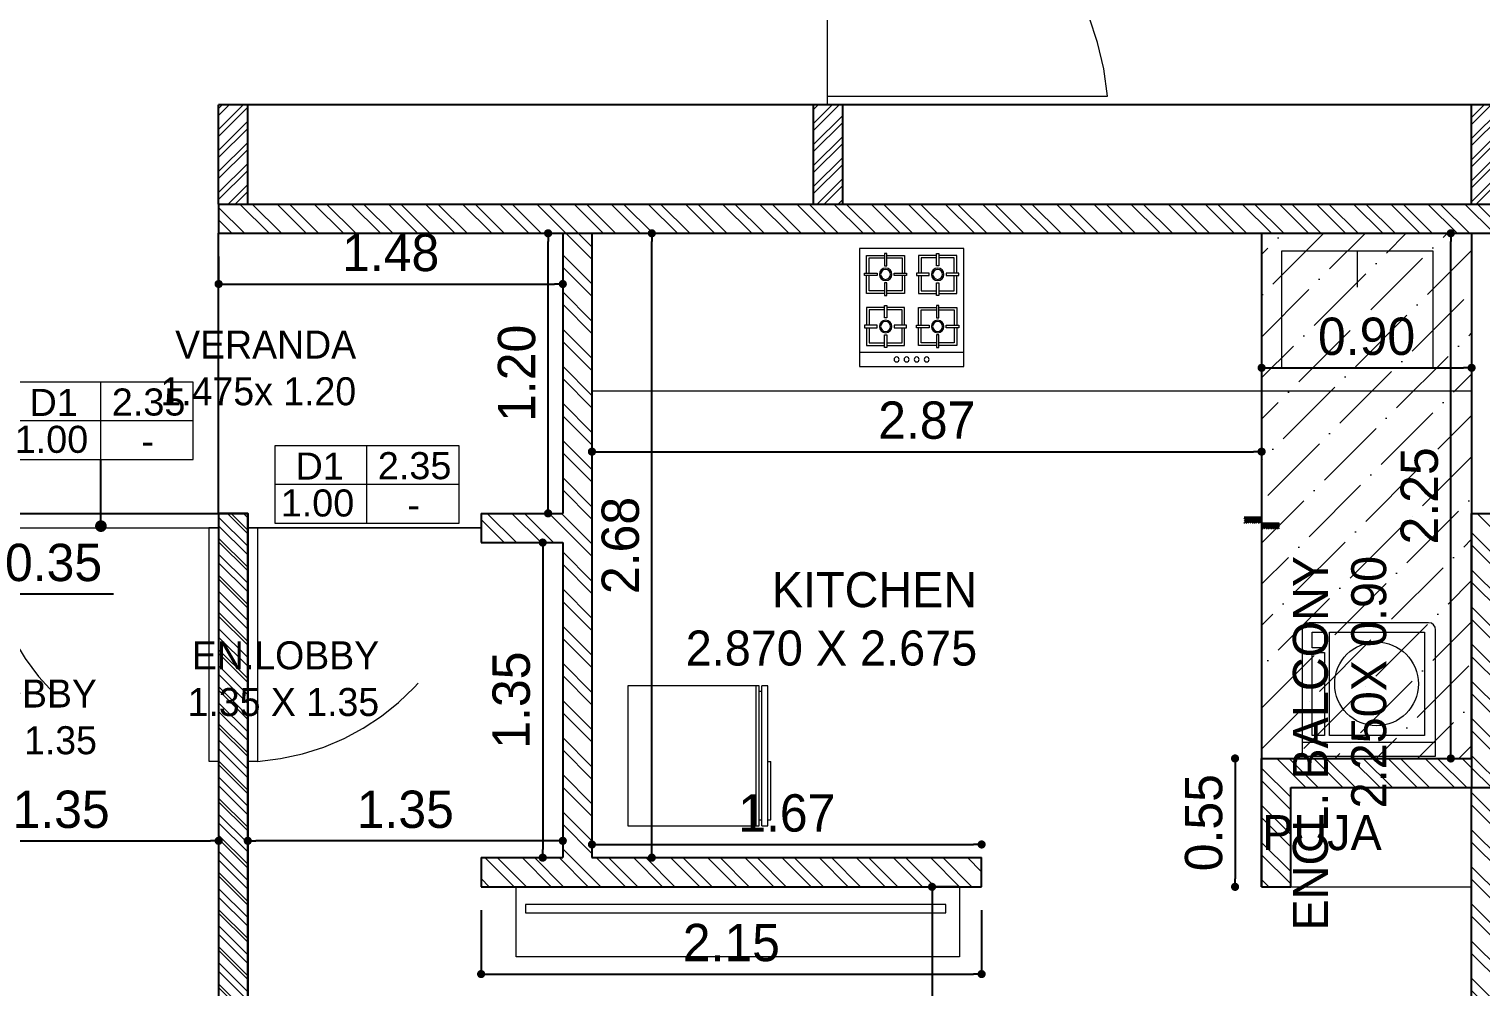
# Model space of a CAD drawing. Header units: metres. Extents: x 494 to 1845, y -666 to 1061.
# Drawn here: x 1413.098 to 1413.892, y 295.398 to 295.922 of the extents above; entities that cross this region are included whole.
import ezdxf
from ezdxf.enums import TextEntityAlignment as Align

# ---------------------------------------------------------------- set-up
doc = ezdxf.new("R2010")
doc.units = ezdxf.units.M
doc.header["$MEASUREMENT"] = 0
for name, pattern in [('1', [0]), ('141011 - Typical Flr Plans -1 - 1.5 & 1-2 BHK_ Kolshet Namrata1$0$HIDDEN', [0.375, 0.25, -0.125]), ('ACAD_ISO02W100', [15, 12, -3]), ('DASHED2', [0.375, 0.25, -0.125])]:
    doc.linetypes.add(name, pattern=pattern)
doc.layers.get('Defpoints').update_dxf_attribs({"color": 12})
for name, color, linetype in [('A-AREA', 1, 'Continuous'), ('COLUMN', 1, 'Continuous'), ('TILE DROP', 180, '1'), ('VDA-TEXT', 250, '1'), ('VDA-WALL BELOW', 8, 'Continuous')]:
    doc.layers.add(name, color=color, linetype=linetype)
for name, color, linetype, lineweight in [('A-Furniture', 8, 'Continuous', 13), ('A-Wall Hatch', 8, 'Continuous', 9), ('DIMENSION', 8, 'Continuous', 5), ('VDA-DOOR', 23, 'Continuous', 5), ('VDA-DW TAGS', 4, 'Continuous', 9), ('VDA-FURNITURE', 8, 'Continuous', 13), ('VDA-HATCH', 8, 'Continuous', 9), ('VDA-WALL', 250, 'Continuous', 25), ('VDA-WINDOW', 5, 'Continuous', 9)]:
    doc.layers.add(name, color=color, linetype=linetype, lineweight=lineweight)
doc.styles.add('arial', font='arial.ttf', dxfattribs={"height": 0.3})
doc.styles.add('RS', font='GOTHIC.TTF')
doc.dimstyles.new('SMALL-1', dxfattribs={"dimtxt": 0.16, "dimasz": 0.035, "dimexe": 0, "dimexo": 0.1, "dimgap": 0.05, "dimtad": 1, "dimzin": 0, "dimdsep": 46, "dimtxsty": 'RS', "dimblk": 'DOT', "dimcen": 2.5, "dimclrd": 256, "dimclre": 256, "dimclrt": 5, "dimadec": 0, "dimazin": 0, "dimtfac": 1, "dimtdec": 3, "dimtofl": 0, "dimtmove": 0, "dimatfit": 3, "dimfxl": 0, "dimtolj": 1, "dimtzin": 0, "dimarcsym": 0})
pattern_1 = [(135, (-4e-16, 0.375), (-0.00441942, -0.00441942), [])]

# ---------------------------------------------------------------- blocks, each defined once
blk = doc.blocks.new('1M D')
at = {"layer": 'VDA-DOOR'}
for p, q in [((1531.9239, 323.9832, -0.0001), (1531.8859, 323.9832, -0.0001)), ((1531.8859, 323.9832, -0.0001), (1531.8859, 323.0838, -0.0001)), ((1531.9239, 323.0838, -0.0001), (1531.9239, 323.9832, -0.0001)), ((1531.8859, 323.0838, -0.0001), (1531.9239, 323.0838, -0.0001))]:
    blk.add_line(p, q, dxfattribs=at)
at = {"layer": 'VDA-DOOR', "linetype": 'ACAD_ISO02W100', "ltscale": 0.01}
blk.add_arc((1531.8859, 323.0832, -0.0001), 0.9, 0.0425, 90, dxfattribs=at)
blk = doc.blocks.new('_Dot')
at = {"color": 0, "linetype": 'ByBlock', "lineweight": -2}
blk.add_line((-0.5, 0), (-1, 0), dxfattribs=at)
at = {"color": 0, "linetype": 'ByBlock', "const_width": 0.5}
blk.add_lwpolyline([(-0.25, 0, 1), (0.25, 0, 1)], format="xyb", close=True, dxfattribs=at)
blk = doc.blocks.new('*D432')
at = {"layer": 'Defpoints', "color": 0, "transparency": 16777216}
for p in [(8.24, -1.8088), (6.89, -1.8808), (8.24, -1.8808)]:
    blk.add_point(p, dxfattribs=at)
at = {"layer": 'DIMENSION', "lineweight": -2, "transparency": 16777216}
for p, q in [((6.89, -1.8088), (6.89, -1.8088)), ((6.925, -1.8088), (8.205, -1.8088)), ((8.24, -1.8088), (8.24, -1.8088))]:
    blk.add_line(p, q, dxfattribs=at)
at = {"layer": 'DIMENSION', "lineweight": -2, "transparency": 16777216, "xscale": 0.035, "yscale": 0.035, "zscale": 0.035, "rotation": 180}
blk.add_blockref('_Dot', (6.89, -1.8088), dxfattribs=at)
at = {"layer": 'DIMENSION', "lineweight": -2, "transparency": 16777216, "xscale": 0.035, "yscale": 0.035, "zscale": 0.035}
blk.add_blockref('_Dot', (8.24, -1.8088), dxfattribs=at)
at = {"layer": 'DIMENSION', "color": 5, "transparency": 16777216, "insert": (7.565, -1.6748), "char_height": 0.16, "attachment_point": 5, "style": 'RS'}
blk.add_mtext('\\A1;1.35', dxfattribs=at)
blk = doc.blocks.new('*D433')
at = {"layer": 'Defpoints', "color": 0, "transparency": 16777216}
for p in [(3.415, -1.5808), (8.24, -1.5808), (8.24, -2.4984)]:
    blk.add_point(p, dxfattribs=at)
at = {"layer": 'DIMENSION', "lineweight": -2, "transparency": 16777216}
for p, q in [((3.415, -2.1984), (3.415, -2.4984)), ((8.24, -2.1984), (8.24, -2.4984)), ((3.45, -2.4984), (8.205, -2.4984))]:
    blk.add_line(p, q, dxfattribs=at)
at = {"layer": 'DIMENSION', "lineweight": -2, "transparency": 16777216, "xscale": 0.035, "yscale": 0.035, "zscale": 0.035, "rotation": 180}
blk.add_blockref('_Dot', (3.415, -2.4984), dxfattribs=at)
at = {"layer": 'DIMENSION', "lineweight": -2, "transparency": 16777216, "xscale": 0.035, "yscale": 0.035, "zscale": 0.035}
blk.add_blockref('_Dot', (8.24, -2.4984), dxfattribs=at)
at = {"layer": 'DIMENSION', "color": 5, "transparency": 16777216, "insert": (5.8275, -2.3644), "char_height": 0.16, "attachment_point": 5, "style": 'RS'}
blk.add_mtext('\\A1;4.83', dxfattribs=at)
blk = doc.blocks.new('*D442')
at = {"layer": 'Defpoints', "color": 0, "transparency": 16777216}
for p in [(6.89, -0.5308), (7.24, -0.5308), (7.24, -0.7512)]:
    blk.add_point(p, dxfattribs=at)
at = {"layer": 'DIMENSION', "lineweight": -2, "transparency": 16777216}
for p, q in [((6.89, -0.6308), (6.89, -0.7512)), ((7.24, -0.6308), (7.24, -0.7512)), ((6.925, -0.7512), (7.205, -0.7512)), ((7.24, -0.7512), (7.7902, -0.7512))]:
    blk.add_line(p, q, dxfattribs=at)
at = {"layer": 'DIMENSION', "lineweight": -2, "transparency": 16777216, "xscale": 0.035, "yscale": 0.035, "zscale": 0.035, "rotation": 180}
blk.add_blockref('_Dot', (6.89, -0.7512), dxfattribs=at)
at = {"layer": 'DIMENSION', "lineweight": -2, "transparency": 16777216, "xscale": 0.035, "yscale": 0.035, "zscale": 0.035}
blk.add_blockref('_Dot', (7.24, -0.7512), dxfattribs=at)
at = {"layer": 'DIMENSION', "color": 5, "transparency": 16777216, "insert": (7.5326, -0.6172), "char_height": 0.16, "attachment_point": 5, "style": 'RS'}
blk.add_mtext('\\A1;0.35', dxfattribs=at)
blk = doc.blocks.new('D1 F')
at = {"layer": 'VDA-DW TAGS'}
for p, q in [((1532.2995, 322.9946), (1532.2995, 323.3255)), ((1532.6942, 323.1601), (1531.9045, 323.1601))]:
    blk.add_line(p, q, dxfattribs=at)
blk.add_lwpolyline([(1532.6942, 323.3255), (1531.9045, 323.3255), (1531.9045, 322.9946), (1532.6942, 322.9946)], close=True, dxfattribs=at)
at = {"layer": 'VDA-DW TAGS', "attachment_point": 8, "style": 'arial'}
for s, insert, char_height, width in [('D1', (1532.0968, 323.1807), 0.11598, 0.282293), ('2.35', (1532.5036, 323.1807), 0.11598, 0.282293), ('1.00', (1532.0873, 323.0209), 0.11598, 0.27584), ('-', (1532.4997, 323.0153), 0.116, 0.366174)]:
    blk.add_mtext(s, dxfattribs=dict(at, insert=insert, char_height=char_height, width=width))
blk = doc.blocks.new('zw$8B81')
at = {"layer": 'VDA-FURNITURE', "extrusion": (-2.11098e-05, -1.08635e-08, 1)}
for p, q in [((0.0125, 0.575), (0, 0.575)), ((0, 0.575), (0, 0.325)), ((0.0375, 0.6), (0.0125, 0.6)), ((0.0125, 0.6), (0.0125, 0)), ((0.0375, 0.6), (0.0375, 0)), ((0.05, 0.575), (0.0375, 0.575)), ((0.6125, 0.6), (0.05, 0.6)), ((0.05, 0.6), (0.05, 0)), ((0.0625, 0.6), (0.0625, 0)), ((0.6125, 0), (0.6125, 0.6)), ((0.0125, 0.325), (0, 0.325)), ((0.0125, 0), (0.0375, 0)), ((0.0375, 0.025), (0.05, 0.025)), ((0.05, 0), (0.6125, 0))]:
    blk.add_line(p, q, dxfattribs=at)
blk = doc.blocks.new('zw$80F')
at = {"layer": 'A-Furniture', "extrusion": (0.000170057, -4.78234e-05, 1)}
blk.add_line((0.0601, 0.4462, 0), (0.0601, 0), dxfattribs=at)
at = {"layer": 'A-Furniture', "extrusion": (0.000170057, -4.78234e-05, 1), "elevation": 0}
for points in [[(0.5062, 0), (0, 0), (0, 0.4462), (0.5062, 0.4462)], [(0.177, 0.4247), (0.1662, 0.4247), (0.1662, 0.3711), (0.177, 0.3711)], [(0.3893, 0.4247), (0.4, 0.4247), (0.4, 0.3711), (0.3893, 0.3711)], [(0.0815, 0.3293), (0.0815, 0.34), (0.1351, 0.34), (0.1351, 0.3293)], [(0.2617, 0.34), (0.2617, 0.3293), (0.2081, 0.3293), (0.2081, 0.34)], [(0.3046, 0.34), (0.3046, 0.3293), (0.3582, 0.3293), (0.3582, 0.34)], [(0.4848, 0.3293), (0.4848, 0.34), (0.4311, 0.34), (0.4311, 0.3293)], [(0.1662, 0.2445), (0.177, 0.2445), (0.177, 0.2982), (0.1662, 0.2982)], [(0.4, 0.2445), (0.3893, 0.2445), (0.3893, 0.2982), (0.4, 0.2982)], [(0.1662, 0.2016), (0.177, 0.2016), (0.177, 0.148), (0.1662, 0.148)], [(0.4, 0.2016), (0.3893, 0.2016), (0.3893, 0.148), (0.4, 0.148)], [(0.0815, 0.1169), (0.0815, 0.1062), (0.1351, 0.1062), (0.1351, 0.1169)], [(0.177, 0.0214), (0.1662, 0.0214), (0.1662, 0.0751), (0.177, 0.0751)], [(0.2617, 0.1062), (0.2617, 0.1169), (0.2081, 0.1169), (0.2081, 0.1062)], [(0.3046, 0.1062), (0.3046, 0.1169), (0.3582, 0.1169), (0.3582, 0.1062)], [(0.3893, 0.0214), (0.4, 0.0214), (0.4, 0.0751), (0.3893, 0.0751)], [(0.4848, 0.1169), (0.4848, 0.1062), (0.4311, 0.1062), (0.4311, 0.1169)]]:
    blk.add_lwpolyline(points, close=True, dxfattribs=at)
for points in [[(0.1662, 0.4161), (0.0901, 0.4161), (0.0901, 0.34)], [(0.1662, 0.4054), (0.1008, 0.4054), (0.1008, 0.34)], [(0.2531, 0.34), (0.2531, 0.4161), (0.177, 0.4161)], [(0.2424, 0.34), (0.2424, 0.4054), (0.177, 0.4054)], [(0.3132, 0.34), (0.3132, 0.4161), (0.3893, 0.4161)], [(0.3239, 0.34), (0.3239, 0.4054), (0.3893, 0.4054)], [(0.4, 0.4161), (0.4762, 0.4161), (0.4762, 0.34)], [(0.4, 0.4054), (0.4655, 0.4054), (0.4655, 0.34)], [(0.0901, 0.3293), (0.0901, 0.2531), (0.1662, 0.2531)], [(0.1008, 0.3293), (0.1008, 0.2638), (0.1662, 0.2638)], [(0.177, 0.2531), (0.2531, 0.2531), (0.2531, 0.3293)], [(0.177, 0.2638), (0.2424, 0.2638), (0.2424, 0.3293)], [(0.3893, 0.2531), (0.3132, 0.2531), (0.3132, 0.3293)], [(0.3893, 0.2638), (0.3239, 0.2638), (0.3239, 0.3293)], [(0.4762, 0.3293), (0.4762, 0.2531), (0.4, 0.2531)], [(0.4655, 0.3293), (0.4655, 0.2638), (0.4, 0.2638)], [(0.0901, 0.1169), (0.0901, 0.193), (0.1662, 0.193)], [(0.177, 0.193), (0.2531, 0.193), (0.2531, 0.1169)], [(0.3893, 0.193), (0.3132, 0.193), (0.3132, 0.1169)], [(0.4762, 0.1169), (0.4762, 0.193), (0.4, 0.193)], [(0.1008, 0.1169), (0.1008, 0.1823), (0.1662, 0.1823)], [(0.177, 0.1823), (0.2424, 0.1823), (0.2424, 0.1169)], [(0.3893, 0.1823), (0.3239, 0.1823), (0.3239, 0.1169)], [(0.4655, 0.1169), (0.4655, 0.1823), (0.4, 0.1823)], [(0.1662, 0.03), (0.0901, 0.03), (0.0901, 0.1062)], [(0.1662, 0.0408), (0.1008, 0.0408), (0.1008, 0.1062)], [(0.2531, 0.1062), (0.2531, 0.03), (0.177, 0.03)], [(0.2424, 0.1062), (0.2424, 0.0408), (0.177, 0.0408)], [(0.3132, 0.1062), (0.3132, 0.03), (0.3893, 0.03)], [(0.3239, 0.1062), (0.3239, 0.0408), (0.3893, 0.0408)], [(0.4, 0.03), (0.4762, 0.03), (0.4762, 0.1062)], [(0.4, 0.0408), (0.4655, 0.0408), (0.4655, 0.1062)]]:
    blk.add_lwpolyline(points, dxfattribs=at)
at = {"layer": 'A-Furniture', "extrusion": (0.000170057, -4.78234e-05, 1)}
for centre, radius in [((0.1716, 0.3346, 0), 0.0268), ((0.1716, 0.3346, 0), 0.0214), ((0.3947, 0.3346, 0), 0.0268), ((0.3947, 0.3346, 0), 0.0214), ((0.03, 0.2874, 0), 0.0107), ((0.03, 0.2445, 0), 0.0107), ((0.03, 0.2016, 0), 0.0107), ((0.03, 0.1587, 0), 0.0107), ((0.1716, 0.1115, 0), 0.0268), ((0.1716, 0.1115, 0), 0.0214), ((0.3947, 0.1115, 0), 0.0268), ((0.3947, 0.1115, 0), 0.0214)]:
    blk.add_circle(centre, radius, dxfattribs=at)
blk = doc.blocks.new('zw$9BC4')
at = {"layer": 'VDA-FURNITURE'}
blk.add_line((0.325, 0), (0.325, 0.1544), dxfattribs=at)
blk.add_lwpolyline([(0, 0), (0.65, 0), (0.65, 0.5), (0, 0.5)], close=True, dxfattribs=at)
blk = doc.blocks.new('zw$ECD3')
at = {"layer": 'A-Furniture'}
for p, q in [((0.5415, 0.5715), (0, 0.5715)), ((0, 0.5715), (0, 0)), ((0.0601, 0.5715), (0.0601, 0)), ((0.0885, 0.477), (0.0885, 0.5297)), ((0.0885, 0.5297), (0.4433, 0.5297)), ((0.4433, 0.5297), (0.4433, 0.477)), ((0.4643, 0.477), (0.4643, 0.5297)), ((0.4643, 0.5297), (0.5317, 0.5297)), ((0.5317, 0.5297), (0.5317, 0.477)), ((0.5715, 0.03), (0.5715, 0.5415)), ((0.4433, 0.477), (0.0885, 0.477)), ((0.0885, 0.0477), (0.0885, 0.4556)), ((0.0885, 0.4556), (0.5317, 0.4556)), ((0.5317, 0.477), (0.4643, 0.477)), ((0.5317, 0.4556), (0.5317, 0.0477)), ((0, 0), (0.5415, 0)), ((0.5317, 0.0477), (0.0885, 0.0477))]:
    blk.add_line(p, q, dxfattribs=at)
blk.add_circle((0.3094, 0.2534), 0.1793, dxfattribs=at)
for centre, start, end in [((0.5415, 0.5415), 0, 90), ((0.5415, 0.03), 270, 360)]:
    blk.add_arc(centre, 0.03, start, end, dxfattribs=at)
blk = doc.blocks.new('zw$F1DC')
at = {"layer": 'VDA-DOOR'}
for p, q in [((0, 0), (0, 0.9)), ((0, 0.038), (0.9, 0.038)), ((0, 0), (0.9, 0)), ((0.9, 0.038), (0.9, 0))]:
    blk.add_line(p, q, dxfattribs=at).dxf.unprotected_set("ltscale", 0)
at = {"layer": 'VDA-DOOR', "linetype": 'DASHED2', "ltscale": 0.3}
blk.add_arc((-0.0283, -0.0304), 0.9308, 4.2128, 88.2563, dxfattribs=at)
blk = doc.blocks.new('zw$AB1F')
at = {"layer": 'VDA-DOOR', "xscale": 1.111111111003124, "yscale": 1.111111111003124, "zscale": 1.111111111003124, "rotation": 90.00000000080222}
blk.add_blockref('zw$F1DC', (1, 0), dxfattribs=at)
blk = doc.blocks.new('*D1116')
at = {"layer": 'Defpoints', "color": 0, "transparency": 16777216}
for p in [(-5.433, 5.25), (-5.37, 5.25), (-5.37, 4.05)]:
    blk.add_point(p, dxfattribs=at)
at = {"layer": 'DIMENSION', "lineweight": -2, "transparency": 16777216}
for p, q in [((-5.433, 5.25), (-5.433, 5.25)), ((-5.433, 4.085), (-5.433, 5.215)), ((-5.433, 4.05), (-5.433, 4.05))]:
    blk.add_line(p, q, dxfattribs=at)
at = {"layer": 'DIMENSION', "lineweight": -2, "transparency": 16777216, "xscale": 0.035, "yscale": 0.035, "zscale": 0.035}
for p, rotation in [((-5.433, 5.25), 90), ((-5.433, 4.05), 270)]:
    blk.add_blockref('_Dot', p, dxfattribs=dict(at, rotation=rotation))
at = {"layer": 'DIMENSION', "color": 5, "transparency": 16777216, "insert": (-5.567, 4.65), "char_height": 0.16, "attachment_point": 5, "rotation": 90, "style": 'RS'}
blk.add_mtext('\\A1;1.20', dxfattribs=at)
blk = doc.blocks.new('*D1117')
at = {"layer": 'Defpoints', "color": 0, "transparency": 16777216}
for p in [(-6.845, 5.25), (-5.37, 5.25), (-5.37, 5.0327)]:
    blk.add_point(p, dxfattribs=at)
at = {"layer": 'DIMENSION', "lineweight": -2, "transparency": 16777216}
for p, q in [((-6.845, 5.15), (-6.845, 5.0327)), ((-5.37, 5.15), (-5.37, 5.0327)), ((-6.81, 5.0327), (-5.405, 5.0327))]:
    blk.add_line(p, q, dxfattribs=at)
at = {"layer": 'DIMENSION', "lineweight": -2, "transparency": 16777216, "xscale": 0.035, "yscale": 0.035, "zscale": 0.035, "rotation": 180}
blk.add_blockref('_Dot', (-6.845, 5.0327), dxfattribs=at)
at = {"layer": 'DIMENSION', "lineweight": -2, "transparency": 16777216, "xscale": 0.035, "yscale": 0.035, "zscale": 0.035}
blk.add_blockref('_Dot', (-5.37, 5.0327), dxfattribs=at)
at = {"layer": 'DIMENSION', "color": 5, "transparency": 16777216, "insert": (-6.1075, 5.1667), "char_height": 0.16, "attachment_point": 5, "style": 'RS'}
blk.add_mtext('\\A1;1.48', dxfattribs=at)
blk = doc.blocks.new('*D1118')
at = {"layer": 'Defpoints', "color": 0, "transparency": 16777216}
for p in [(-5.37, 3.925), (-5.456, 2.575), (-5.37, 2.575)]:
    blk.add_point(p, dxfattribs=at)
at = {"layer": 'DIMENSION', "lineweight": -2, "transparency": 16777216}
for p, q in [((-5.456, 3.925), (-5.456, 3.925)), ((-5.456, 3.89), (-5.456, 2.61)), ((-5.456, 2.575), (-5.456, 2.575))]:
    blk.add_line(p, q, dxfattribs=at)
at = {"layer": 'DIMENSION', "lineweight": -2, "transparency": 16777216, "xscale": 0.035, "yscale": 0.035, "zscale": 0.035}
for p, rotation in [((-5.456, 3.925), 90), ((-5.456, 2.575), 270)]:
    blk.add_blockref('_Dot', p, dxfattribs=dict(at, rotation=rotation))
at = {"layer": 'DIMENSION', "color": 5, "transparency": 16777216, "insert": (-5.5901, 3.25), "char_height": 0.16, "attachment_point": 5, "rotation": 90, "style": 'RS'}
blk.add_mtext('\\A1;1.35', dxfattribs=at)
blk = doc.blocks.new('*D1119')
at = {"layer": 'Defpoints', "color": 0, "transparency": 16777216}
for p in [(-6.72, 2.6472), (-6.72, 2.575), (-5.37, 2.575)]:
    blk.add_point(p, dxfattribs=at)
at = {"layer": 'DIMENSION', "lineweight": -2, "transparency": 16777216}
for p, q in [((-6.72, 2.6472), (-6.72, 2.6472)), ((-5.405, 2.6472), (-6.685, 2.6472)), ((-5.37, 2.6472), (-5.37, 2.6472))]:
    blk.add_line(p, q, dxfattribs=at)
at = {"layer": 'DIMENSION', "lineweight": -2, "transparency": 16777216, "xscale": 0.035, "yscale": 0.035, "zscale": 0.035, "rotation": 180}
blk.add_blockref('_Dot', (-6.72, 2.6472), dxfattribs=at)
at = {"layer": 'DIMENSION', "lineweight": -2, "transparency": 16777216, "xscale": 0.035, "yscale": 0.035, "zscale": 0.035}
blk.add_blockref('_Dot', (-5.37, 2.6472), dxfattribs=at)
at = {"layer": 'DIMENSION', "color": 5, "transparency": 16777216, "insert": (-6.045, 2.7812), "char_height": 0.16, "attachment_point": 5, "style": 'RS'}
blk.add_mtext('\\A1;1.35', dxfattribs=at)
blk = doc.blocks.new('*D1120')
at = {"layer": 'Defpoints', "color": 0, "transparency": 16777216}
for p in [(-3.575, 2.6315), (-5.245, 2.575), (-3.575, 2.575)]:
    blk.add_point(p, dxfattribs=at)
at = {"layer": 'DIMENSION', "lineweight": -2, "transparency": 16777216}
for p, q in [((-5.245, 2.6315), (-5.245, 2.6315)), ((-5.21, 2.6315), (-3.61, 2.6315)), ((-3.575, 2.6315), (-3.575, 2.6315))]:
    blk.add_line(p, q, dxfattribs=at)
at = {"layer": 'DIMENSION', "lineweight": -2, "transparency": 16777216, "xscale": 0.035, "yscale": 0.035, "zscale": 0.035, "rotation": 180}
blk.add_blockref('_Dot', (-5.245, 2.6315), dxfattribs=at)
at = {"layer": 'DIMENSION', "lineweight": -2, "transparency": 16777216, "xscale": 0.035, "yscale": 0.035, "zscale": 0.035}
blk.add_blockref('_Dot', (-3.575, 2.6315), dxfattribs=at)
at = {"layer": 'DIMENSION', "color": 5, "transparency": 16777216, "insert": (-4.41, 2.7655), "char_height": 0.16, "attachment_point": 5, "style": 'RS'}
blk.add_mtext('\\A1;1.67', dxfattribs=at)
blk = doc.blocks.new('*D1121')
at = {"layer": 'Defpoints', "color": 0, "transparency": 16777216}
for p in [(-5.245, 5.25), (-4.9884, 5.25), (-5.245, 2.575)]:
    blk.add_point(p, dxfattribs=at)
at = {"layer": 'DIMENSION', "lineweight": -2, "transparency": 16777216}
for p, q in [((-5.145, 5.25), (-4.9884, 5.25)), ((-4.9884, 2.61), (-4.9884, 5.215)), ((-5.145, 2.575), (-4.9884, 2.575))]:
    blk.add_line(p, q, dxfattribs=at)
at = {"layer": 'DIMENSION', "lineweight": -2, "transparency": 16777216, "xscale": 0.035, "yscale": 0.035, "zscale": 0.035}
for p, rotation in [((-4.9884, 5.25), 90), ((-4.9884, 2.575), 270)]:
    blk.add_blockref('_Dot', p, dxfattribs=dict(at, rotation=rotation))
at = {"layer": 'DIMENSION', "color": 5, "transparency": 16777216, "insert": (-5.1225, 3.9125), "char_height": 0.16, "attachment_point": 5, "rotation": 90, "style": 'RS'}
blk.add_mtext('\\A1;2.68', dxfattribs=at)
blk = doc.blocks.new('*D1122')
at = {"layer": 'Defpoints', "color": 0, "transparency": 16777216}
for p in [(-5.245, 4.575), (-2.375, 4.575), (-2.375, 4.3144)]:
    blk.add_point(p, dxfattribs=at)
at = {"layer": 'DIMENSION', "lineweight": -2, "transparency": 16777216}
for p, q in [((-5.245, 4.475), (-5.245, 4.3144)), ((-2.375, 4.475), (-2.375, 4.3144)), ((-5.21, 4.3144), (-2.41, 4.3144))]:
    blk.add_line(p, q, dxfattribs=at)
at = {"layer": 'DIMENSION', "lineweight": -2, "transparency": 16777216, "xscale": 0.035, "yscale": 0.035, "zscale": 0.035, "rotation": 180}
blk.add_blockref('_Dot', (-5.245, 4.3144), dxfattribs=at)
at = {"layer": 'DIMENSION', "lineweight": -2, "transparency": 16777216, "xscale": 0.035, "yscale": 0.035, "zscale": 0.035}
blk.add_blockref('_Dot', (-2.375, 4.3144), dxfattribs=at)
at = {"layer": 'DIMENSION', "color": 5, "transparency": 16777216, "insert": (-3.81, 4.4484), "char_height": 0.16, "attachment_point": 5, "style": 'RS'}
blk.add_mtext('\\A1;2.87', dxfattribs=at)
blk = doc.blocks.new('*D1123')
at = {"layer": 'Defpoints', "color": 0, "transparency": 16777216}
for p in [(-1.475, 4.6737), (-2.375, 4.575), (-1.475, 4.575)]:
    blk.add_point(p, dxfattribs=at)
at = {"layer": 'DIMENSION', "lineweight": -2, "transparency": 16777216}
for p, q in [((-2.375, 4.6737), (-2.375, 4.6737)), ((-2.34, 4.6737), (-1.51, 4.6737)), ((-1.475, 4.6737), (-1.475, 4.6737))]:
    blk.add_line(p, q, dxfattribs=at)
at = {"layer": 'DIMENSION', "lineweight": -2, "transparency": 16777216, "xscale": 0.035, "yscale": 0.035, "zscale": 0.035, "rotation": 180}
blk.add_blockref('_Dot', (-2.375, 4.6737), dxfattribs=at)
at = {"layer": 'DIMENSION', "lineweight": -2, "transparency": 16777216, "xscale": 0.035, "yscale": 0.035, "zscale": 0.035}
blk.add_blockref('_Dot', (-1.475, 4.6737), dxfattribs=at)
at = {"layer": 'DIMENSION', "color": 5, "transparency": 16777216, "insert": (-1.925, 4.8077), "char_height": 0.16, "attachment_point": 5, "style": 'RS'}
blk.add_mtext('\\A1;0.90', dxfattribs=at)
blk = doc.blocks.new('*D1125')
at = {"layer": 'Defpoints', "color": 0, "transparency": 16777216}
for p in [(-1.5642, 5.25), (-1.475, 5.25), (-1.475, 3)]:
    blk.add_point(p, dxfattribs=at)
at = {"layer": 'DIMENSION', "lineweight": -2, "transparency": 16777216}
for p, q in [((-1.5642, 5.25), (-1.5642, 5.25)), ((-1.5642, 3.035), (-1.5642, 5.215)), ((-1.5642, 3), (-1.5642, 3))]:
    blk.add_line(p, q, dxfattribs=at)
at = {"layer": 'DIMENSION', "lineweight": -2, "transparency": 16777216, "xscale": 0.035, "yscale": 0.035, "zscale": 0.035}
for p, rotation in [((-1.5642, 5.25), 90), ((-1.5642, 3), 270)]:
    blk.add_blockref('_Dot', p, dxfattribs=dict(at, rotation=rotation))
at = {"layer": 'DIMENSION', "color": 5, "transparency": 16777216, "insert": (-1.6982, 4.125), "char_height": 0.16, "attachment_point": 5, "rotation": 90, "style": 'RS'}
blk.add_mtext('\\A1;2.25', dxfattribs=at)
blk = doc.blocks.new('*D1126')
at = {"layer": 'Defpoints', "color": 0, "transparency": 16777216}
for p in [(-2.375, 3), (-2.4888, 2.45), (-2.375, 2.45)]:
    blk.add_point(p, dxfattribs=at)
at = {"layer": 'DIMENSION', "lineweight": -2, "transparency": 16777216}
for p, q in [((-2.475, 3), (-2.4888, 3)), ((-2.4888, 2.965), (-2.4888, 2.485)), ((-2.475, 2.45), (-2.4888, 2.45))]:
    blk.add_line(p, q, dxfattribs=at)
at = {"layer": 'DIMENSION', "lineweight": -2, "transparency": 16777216, "xscale": 0.035, "yscale": 0.035, "zscale": 0.035}
for p, rotation in [((-2.4888, 3), 90), ((-2.4888, 2.45), 270)]:
    blk.add_blockref('_Dot', p, dxfattribs=dict(at, rotation=rotation))
at = {"layer": 'DIMENSION', "color": 5, "transparency": 16777216, "insert": (-2.6228, 2.725), "char_height": 0.16, "attachment_point": 5, "rotation": 90, "style": 'RS'}
blk.add_mtext('\\A1;0.55', dxfattribs=at)
blk = doc.blocks.new('*D1127')
at = {"layer": 'Defpoints', "color": 0, "transparency": 16777216}
for p in [(-5.72, 2.45), (-3.575, 2.45), (-3.575, 2.0763)]:
    blk.add_point(p, dxfattribs=at)
at = {"layer": 'DIMENSION', "lineweight": -2, "transparency": 16777216}
for p, q in [((-5.72, 2.35), (-5.72, 2.0763)), ((-3.575, 2.35), (-3.575, 2.0763)), ((-5.685, 2.0763), (-3.61, 2.0763))]:
    blk.add_line(p, q, dxfattribs=at)
at = {"layer": 'DIMENSION', "lineweight": -2, "transparency": 16777216, "xscale": 0.035, "yscale": 0.035, "zscale": 0.035, "rotation": 180}
blk.add_blockref('_Dot', (-5.72, 2.0763), dxfattribs=at)
at = {"layer": 'DIMENSION', "lineweight": -2, "transparency": 16777216, "xscale": 0.035, "yscale": 0.035, "zscale": 0.035}
blk.add_blockref('_Dot', (-3.575, 2.0763), dxfattribs=at)
at = {"layer": 'DIMENSION', "color": 5, "transparency": 16777216, "insert": (-4.6475, 2.2103), "char_height": 0.16, "attachment_point": 5, "style": 'RS'}
blk.add_mtext('\\A1;2.15', dxfattribs=at)
blk = doc.blocks.new('*D1128')
at = {"layer": 'Defpoints', "color": 0, "transparency": 16777216}
for p in [(-3.575, 2.45), (-3.7875, -0.9), (-3.575, -0.9)]:
    blk.add_point(p, dxfattribs=at)
at = {"layer": 'DIMENSION', "lineweight": -2, "transparency": 16777216}
for p, q in [((-3.675, 2.45), (-3.7875, 2.45)), ((-3.7875, 2.415), (-3.7875, -0.865)), ((-3.675, -0.9), (-3.7875, -0.9))]:
    blk.add_line(p, q, dxfattribs=at)
at = {"layer": 'DIMENSION', "lineweight": -2, "transparency": 16777216, "xscale": 0.035, "yscale": 0.035, "zscale": 0.035}
for p, rotation in [((-3.7875, 2.45), 90), ((-3.7875, -0.9), 270)]:
    blk.add_blockref('_Dot', p, dxfattribs=dict(at, rotation=rotation))
at = {"layer": 'DIMENSION', "color": 5, "transparency": 16777216, "insert": (-3.9215, 0.775), "char_height": 0.16, "attachment_point": 5, "rotation": 90, "style": 'RS'}
blk.add_mtext('\\A1;3.35', dxfattribs=at)
blk = doc.blocks.new('TT-level diff-flat-14')
at = {"layer": 'TILE DROP'}
h = blk.add_hatch(dxfattribs=at)
h.set_pattern_fill('ANSI31', color=256, scale=0.05, angle=90, style=0)
h.set_pattern_definition(pattern_1)
h.paths.add_polyline_path([(-0.075, 0.025), (-0.075, 0), (0, 0), (0, 0.025)])
h = blk.add_hatch(dxfattribs=at)
h.set_pattern_fill('ANSI31', color=256, scale=0.05, angle=90, style=0)
h.set_pattern_definition(pattern_1)
h.paths.add_polyline_path([(0, 0), (0, -0.025), (0.075, -0.025), (0.075, 0)])
for points in [[(0, 0), (-0.075, 0)], [(0.075, -0.025), (0, -0.025), (0, 0), (-0.075, 0)]]:
    blk.add_lwpolyline(points, dxfattribs=at)
blk = doc.blocks.new('AFDADSFADSF')
at = {"layer": 'A-Wall Hatch', "ltscale": 0.1}
h = blk.add_hatch(dxfattribs=at)
h.set_pattern_fill('ANSI32', color=256, scale=0.3, angle=270)
h.set_pattern_definition([(315, (5.06504, -8.95583), (0.0795495, 0.0795495), []), (315, (5.06504, -9.00886), (0.0795495, 0.0795495), [])])
h.paths.add_polyline_path([(3.29, 0.6442), (3.415, 0.6442), (3.415, 1.5442), (6.765, 1.5442), (6.765, -1.8808), (5.515, -1.8808), (5.515, -2.0058), (7.24, -2.0058), (7.24, -1.8808), (6.89, -1.8808), (6.89, -0.5308), (7.24, -0.5308), (7.24, -0.4058), (6.89, -0.4058), (6.89, 1.6692), (3.29, 1.6692)])
h.paths.add_polyline_path([(-1.31, -6.8058), (-1.185, -6.8058), (-1.185, 0.9442), (0.165, 0.9442), (0.165, -0.0058), (0.29, -0.0058), (0.29, 1.0692), (-1.31, 1.0692)])
h.paths.add_polyline_path([(-0.435, -1.5808), (1.815, -1.5808), (1.815, -4.4558), (1.94, -4.4558), (1.94, -1.5808), (2.315, -1.5808), (2.315, -1.4558), (0.29, -1.4558), (0.29, -0.6058), (0.165, -0.6058), (0.165, -1.4558), (-0.435, -1.4558)])
h.paths.add_polyline_path([(2.84, -5.4808), (4.94, -5.4808), (4.94, -8.9558), (5.065, -8.9558), (5.065, -5.3558), (2.84, -5.3558)])
h.paths.add_polyline_path([(7.365, -5.4808), (7.365, -7.4058), (7.49, -7.4058), (7.49, -5.4808), (8.365, -5.4808), (8.365, -0.4058), (8.24, -0.4058), (8.24, -5.3558), (7.365, -5.3558)])
h.paths.add_polyline_path([(2.915, -1.5807), (2.915, -1.4558), (3.29, -1.4558), (3.29, -0.5558), (3.415, -0.5558), (3.415, -1.4558), (4.315, -1.4558), (4.315, -2.0058), (4.19, -2.0058), (4.19, -1.5808), (3.415, -1.5808), (3.415, -4.4558), (3.29, -4.4558), (3.29, -3.6558), (2.69, -3.6558), (2.69, -3.5308), (3.29, -3.5308), (3.29, -1.5808), (2.9209, -1.5808), (2.9209, -1.5807)])
h.paths.add_polyline_path([(1.215, -5.4808), (1.815, -5.4808), (1.815, -8.9558), (1.94, -8.9558), (1.94, -5.3558), (1.215, -5.3558)])
h.paths.add_polyline_path([(-1.185, -5.4808), (-1.185, -5.3558), (-0.585, -5.3558), (-0.585, -5.4808)])
h.paths.add_polyline_path([(6.865, -5.4808), (6.865, -5.3558), (7.365, -5.3558), (7.365, -5.4808)])
at = {"layer": 'A-AREA'}
blk.add_lwpolyline([(-1.185, 0.9442), (0.165, 0.9442), (0.165, -1.5808), (3.415, -1.5808), (3.415, 1.5442), (6.765, 1.5442), (6.765, -0.5308), (7.24, -0.5308), (7.24, -0.4058), (8.24, -0.4058), (8.24, -5.3558), (7.365, -5.3558), (7.365, -7.2808), (4.94, -7.2808), (4.94, -8.831), (1.94, -8.8308), (1.94, -6.6808), (-1.185, -6.6808), (-1.185, 0.9442)], dxfattribs=at)
at = {"layer": 'VDA-DOOR'}
blk.add_line((7.24, -0.4683), (8.24, -0.4683), dxfattribs=at)
at = {"layer": 'VDA-WALL'}
for p, q in [((8.24, -0.4058), (8.24, -5.3558)), ((8.365, -0.4058), (8.24, -0.4058)), ((8.365, -0.4058), (8.365, -5.4808))]:
    blk.add_line(p, q, dxfattribs=at)
at = {"layer": 'VDA-HATCH'}
blk.add_blockref('D1 F', (-1524.5637, -323.1691), dxfattribs=at)
at = {"layer": 'VDA-HATCH', "xscale": 1.111111111111841, "yscale": 1.111111111111841, "zscale": 1.111111111111841, "rotation": 180}
blk.add_blockref('1M D', (1710.3355, 358.5137, 0.0002), dxfattribs=at)
at = {"layer": 'VDA-TEXT', "insert": (7.7184, -1.1177), "char_height": 0.12, "width": 1.314504061156185e-11, "attachment_point": 3, "style": 'arial'}
blk.add_mtext('\\pi0.42016;{\\fCentury Gothic|b0|i0|c0|p34;EN.LOBBY }\\P\\pi0.38186;{\\fCentury Gothic|b0|i0|c0|p34;1.35 X 1.35}', dxfattribs=at)
at = {"layer": 'DIMENSION'}
for base, p1, p2, picture, middle in [((7.24, -0.7512), (6.89, -0.5308), (7.24, -0.5308), '*D442', (7.5326, -0.6172)), ((8.24, -1.8088), (6.89, -1.8808), (8.24, -1.8808), '*D432', (7.565, -1.6748))]:
    dim = blk.add_linear_dim(base=base, p1=p1, p2=p2, dimstyle='SMALL-1', dxfattribs=at)
    dim.commit()
    dim.dimension.update_dxf_attribs({"geometry": picture, "text_midpoint": middle})
dim = blk.add_linear_dim(base=(8.2400367361, -2.4984108558), p1=(3.4150367361, -1.5808286846), p2=(8.2400367361, -1.5808286846), dimstyle='SMALL-1', dxfattribs=at)
dim.commit()
dim.dimension.update_dxf_attribs({"geometry": '*D433', "text_midpoint": (5.8275367361, -2.4984108558), "dimtype": 160})
blk.add_leader([(7.7357, -0.4605), (7.7357, -0.1745)], dimstyle='SMALL-1', override={"dimasz": 0.05, "dimclrd": 4, "dimldrblk": 'Dot'}, dxfattribs=at)
blk = doc.blocks.new('SDFDSFD')
at = {"layer": 'A-Wall Hatch', "ltscale": 0.1}
h = blk.add_hatch(dxfattribs=at)
h.set_pattern_fill('ANSI32', color=256, scale=0.3, angle=270)
h.set_pattern_definition([(315, (-5.7694, -2.32693), (0.0795495, 0.0795495), []), (315, (-5.7694, -2.37996), (0.0795495, 0.0795495), [])])
h.paths.add_polyline_path([(-3.575, 2.575), (-5.245, 2.575), (-5.245, 5.25), (-1.35, 5.25), (-1.35, 5.375), (-6.845, 5.375), (-6.845, 5.25), (-5.37, 5.25), (-5.37, 4.05), (-5.72, 4.05), (-5.72, 3.925), (-5.37, 3.925), (-5.37, 2.575), (-5.72, 2.575), (-5.72, 2.45), (-3.575, 2.45)])
h.paths.add_polyline_path([(-7.72, -2.95), (-7.72, -0.9), (-6.845, -0.9), (-6.845, 4.05), (-6.72, 4.05), (-6.72, -0.9), (-6.45, -0.9), (-6.45, -1.025), (-7.595, -1.025), (-7.595, -2.95)])
h.paths.add_polyline_path([(-2.375, -0.9), (-4.65, -0.9), (-4.65, -4.5), (-4.525, -4.5), (-4.525, -1.025), (-2.375, -1.025)])
h.paths.add_polyline_path([(-0.975, 2.9999), (-0.9809, 2.9999), (-1.35, 3), (-1.35, 4.05), (-1.475, 4.05), (-1.475, 3), (-2.375, 3), (-2.375, 2.45), (-2.25, 2.45), (-2.25, 2.875), (-1.475, 2.875), (-1.475, 0), (-1.35, 0), (-1.35, 0.8), (-0.625, 0.8), (-0.625, 0.925), (-1.35, 0.925), (-1.35, 2.875), (-0.975, 2.875)])
h.paths.add_polyline_path([(2.675, 3), (1.025, 3), (1.025, 4.35), (1.975, 4.35), (1.975, 4.4749), (0.9, 4.475), (0.9, 3), (-0.375, 3), (-0.375, 2.875), (2.675, 2.875)])
h.paths.add_polyline_path([(-0.625, -1.925), (-1.35, -1.925), (-1.35, -1.025), (-0.9, -1.025), (-0.9, -0.9), (-1.475, -0.9), (-1.475, -4.5), (-0.975, -4.5), (-0.975, -4.3751), (-0.9809, -4.3751), (-1.35, -4.375), (-1.35, -2.05), (-0.625, -2.05)])
h.paths.add_polyline_path([(3.55, 4.475), (2.575, 4.475), (2.575, 4.35), (3.425, 4.35), (3.425, 3), (3.55, 3)])
h.paths.add_polyline_path([(0.125, -1.925), (0, -1.925), (0, -4.375), (-0.375, -4.375), (-0.375, -4.5), (0.125, -4.5)])
h.paths.add_polyline_path([(0.125, 2.875), (0, 2.875), (0, 0), (0.125, 0)])
h.paths.add_polyline_path([(4.875, 3), (3.55, 3), (3.55, 2.875), (4.875, 2.875)])
h.paths.add_polyline_path([(3.55, 3), (3.425, 3), (3.425, 2.875), (3.55, 2.875)])
h.paths.add_polyline_path([(3.55, 0.1125), (3.425, 0.1125), (3.425, -0.9), (0, -0.9), (0, -1.025), (3.425, -1.025), (3.425, -4.5), (3.55, -4.5), (3.55, -1.025), (4.875, -1.025), (4.875, -0.9), (3.55, -0.9)])
h.paths.add_polyline_path([(3.425, 1.9125), (3.55, 1.9125), (3.55, 2.875), (3.425, 2.875)])
at = {"layer": 'VDA-HATCH'}
h = blk.add_hatch(dxfattribs=at)
h.set_pattern_fill('ANSI36', color=43)
h.set_pattern_definition([(45, (-42510.88799, 14915.09809), (0.06629126074, 0.24306795603), [0.3125, -0.0625, 0, -0.0625])])
h.paths.add_polyline_path([(-7.595, -2.825), (-4.65, -2.825), (-4.65, -1.025), (-7.595, -1.025)])
h.paths.add_polyline_path([(-2.375, 3), (-1.475, 3), (-1.475, 5.25), (-2.375, 5.25)])
h.paths.add_polyline_path([(3.5559, -0.9), (4.75, -0.9), (4.75, 2.875), (3.5559, 2.875)])
at = {"layer": 'A-AREA'}
for points in [[(-1.475, 5.25), (-1.475, 2.875), (1.025, 2.875), (1.025, 4.35), (3.425, 4.35), (3.425, 2.875), (4.75, 2.875), (4.75, -0.9), (3.4251, -0.9), (3.425, -4.375), (-4.525, -4.375), (-4.525, -2.825), (-7.595, -2.825), (-7.595, -1.025), (-6.72, -1.025)], [(-6.72, -0.9), (-6.72, 4.05), (-6.845, 4.05), (-6.845, 5.25), (-5.72, 5.25), (-5.245, 5.25), (-1.475, 5.25)]]:
    blk.add_lwpolyline(points, dxfattribs=at)
at = {"layer": 'VDA-DOOR'}
blk.add_line((-5.72, 3.9875), (-6.72, 3.9875), dxfattribs=at)
at = {"layer": 'VDA-FURNITURE', "extrusion": (5.28879e-06, -0.00016495, 1)}
blk.add_line((-5.245, 4.575), (-1.475, 4.575), dxfattribs=at)
at = {"layer": 'VDA-FURNITURE', "extrusion": (4.36827e-06, 5.81046e-06, 1)}
blk.add_line((-2.25, 2.45), (-1.475, 2.45), dxfattribs=at)
at = {"layer": 'VDA-FURNITURE', "extrusion": (4.36827e-06, 5.81046e-06, 1), "elevation": 0}
blk.add_lwpolyline([(-3.67, 2.45), (-3.67, 2.15), (-5.57, 2.15), (-5.57, 2.45)], dxfattribs=at)
blk.add_lwpolyline([(-3.7286, 2.375), (-5.5295, 2.375), (-5.5295, 2.339), (-3.7286, 2.339)], close=True, dxfattribs=at)
at = {"layer": 'VDA-WALL'}
for p, q in [((-6.845, 5.375), (-6.845, 5.25)), ((-6.845, 5.375), (-1.35, 5.375)), ((-6.845, 5.25), (-5.37, 5.25)), ((-5.37, 5.25), (-5.37, 4.05)), ((-5.245, 5.25), (-1.35, 5.25)), ((-5.245, 5.25), (-5.245, 2.575)), ((-2.375, 5.25), (-2.375, 2.45)), ((-6.845, 4.05), (-6.845, -0.9)), ((-6.845, 4.05), (-6.72, 4.05)), ((-6.72, 4.05), (-6.72, -0.9)), ((-5.72, 4.05), (-5.37, 4.05)), ((-5.72, 4.05), (-5.72, 3.925)), ((-1.475, 3), (-1.475, 4.05)), ((-1.475, 4.05), (-1.35, 4.05)), ((-5.72, 3.925), (-5.37, 3.925)), ((-5.37, 3.925), (-5.37, 2.575)), ((-2.375, 3), (-1.475, 3)), ((-2.375, 2.45), (-2.375, 3)), ((-2.25, 2.875), (-1.475, 2.875)), ((-2.25, 2.45), (-2.25, 2.875)), ((-1.475, 0), (-1.475, 2.875)), ((-5.72, 2.575), (-5.37, 2.575)), ((-5.72, 2.575), (-5.72, 2.45)), ((-5.245, 2.575), (-3.575, 2.575)), ((-3.575, 2.45), (-3.575, 2.575)), ((-5.72, 2.45), (-3.575, 2.45)), ((-2.375, 2.45), (-2.25, 2.45))]:
    blk.add_line(p, q, dxfattribs=at)
at = {"layer": 'VDA-WALL BELOW'}
blk.add_line((-1.475, 5.25), (-1.475, 4.05), dxfattribs=at)
at = {"color": 1, "extrusion": (4.36827e-06, 5.81046e-06, 1), "rotation": 179.9999997265774}
blk.add_blockref('zw$9BC4', (-1.6405, 5.1737, 0), dxfattribs=at)
at = {"rotation": 180}
blk.add_blockref('TT-level diff-flat-14', (-2.375, 4.0086), dxfattribs=at)
at = {"layer": 'VDA-DOOR', "extrusion": (0.00030461, 0.000129473, 1), "rotation": 179.9999977404057}
blk.add_blockref('zw$AB1F', (-5.72, 3.9875, -0.0012), dxfattribs=at)
at = {"layer": 'VDA-FURNITURE', "extrusion": (4.36827e-06, 5.81046e-06, 1), "xscale": -1, "rotation": 269.9999997515905}
blk.add_blockref('zw$80F', (-4.098, 4.6793, 0), dxfattribs=at)
at = {"layer": 'VDA-FURNITURE', "extrusion": (4.36827e-06, 5.81046e-06, 1)}
for name, p, rotation in [('zw$ECD3', (-1.6291, 3.01, 0), 90.00000027342324), ('zw$8B81', (-4.4788, 3.3117, 0), 179.999999726599)]:
    blk.add_blockref(name, p, dxfattribs=dict(at, rotation=rotation))
at = {"layer": 'VDA-HATCH'}
blk.add_blockref('D1 F', (-1538.5086, -318.9859), dxfattribs=at)
at = {"layer": 'VDA-TEXT', "extrusion": (4.36827e-06, 5.81046e-06, 1), "width": 1.314504061156185e-11, "attachment_point": 3, "style": 'arial'}
for s, insert, char_height, text_direction in [('\\pi0.43554;{\\fCentury Gothic|b0|i0|c0|p34;VERANDA}\\P\\pi0.39524;{\\fCentury Gothic|b0|i0|c0|p34;1.475x 1.20}', (-6.2556, 4.8332), 0.12, (1, 0, -4e-06)), ('\\pi0.79354;{\\fCentury Gothic|b0|i0|c0|p34;ENCL. BALCONY   }\\P\\pi1.06866;{\\fCentury Gothic|b0|i0|c0|p34;2.250X 0.90}', (-2.241, 3.8678), 0.15, (0, 1, -6e-06)), ('\\pi0.84973;{\\fCentury Gothic|b0|i0|c0|p34;KITCHEN  }\\P\\pi0.62825;{\\fCentury Gothic|b0|i0|c0|p34;2.870 X 2.675}', (-3.5939, 3.7982), 0.15, (1, 0, -4e-06)), ('\\pi0.42016;{\\fCentury Gothic|b0|i0|c0|p34;EN.LOBBY }\\P\\pi0.38186;{\\fCentury Gothic|b0|i0|c0|p34;1.35 X 1.35}', (-6.157, 3.5019), 0.12, (1, 0, -4e-06)), ('\\pi0.22801;{\\fCentury Gothic|b0|i0|c0|p34;PUJA}', (-1.86, 2.7573), 0.15, (1, 0, -4e-06))]:
    blk.add_mtext(s, dxfattribs=dict(at, insert=insert, char_height=char_height, text_direction=text_direction))
at = {"layer": 'DIMENSION'}
for base, p1, p2, picture, middle in [((-5.37, 5.0326546072), (-6.845, 5.25), (-5.37, 5.25), '*D1117', (-6.1075, 5.1666790804)), ((-2.375, 4.3144), (-5.245, 4.575), (-2.375, 4.575), '*D1122', (-3.81, 4.4484)), ((-6.72, 2.6472), (-5.37, 2.575), (-6.72, 2.575), '*D1119', (-6.045, 2.7812)), ((-3.575, 2.6315), (-5.245, 2.575), (-3.575, 2.575), '*D1120', (-4.41, 2.7655)), ((-3.575, 2.076294359), (-5.72, 2.45), (-3.575, 2.45), '*D1127', (-4.6475, 2.2103188322))]:
    dim = blk.add_linear_dim(base=base, p1=p1, p2=p2, dimstyle='SMALL-1', dxfattribs=at)
    dim.commit()
    dim.dimension.update_dxf_attribs({"geometry": picture, "text_midpoint": middle})
for base, p1, p2, picture, middle in [((-5.433, 5.25), (-5.37, 4.05), (-5.37, 5.25), '*D1116', (-5.567, 4.65)), ((-4.9884397045, 5.25), (-5.245, 2.575), (-5.245, 5.25), '*D1121', (-5.1224641776, 3.9125)), ((-1.5642, 5.25), (-1.475, 3), (-1.475, 5.25), '*D1125', (-1.6982, 4.125)), ((-5.456, 2.575), (-5.37, 3.925), (-5.37, 2.575), '*D1118', (-5.5901, 3.25)), ((-3.7875, -0.9), (-3.575, 2.45), (-3.575, -0.9), '*D1128', (-3.9215, 0.775))]:
    dim = blk.add_linear_dim(base=base, p1=p1, p2=p2, angle=90, dimstyle='SMALL-1', dxfattribs=at)
    dim.commit()
    dim.dimension.update_dxf_attribs({"geometry": picture, "text_midpoint": middle})
dim = blk.add_linear_dim(base=(-1.475, 4.6737), p1=(-2.375, 4.575), p2=(-1.475, 4.575), dimstyle='SMALL-1', dxfattribs=at)
dim.commit()
dim.dimension.update_dxf_attribs({"geometry": '*D1123', "text_midpoint": (-1.925, 4.6737), "dimtype": 160})
dim = blk.add_linear_dim(base=(-2.4888, 2.45), p1=(-2.375, 3), p2=(-2.375, 2.45), angle=90, dimstyle='SMALL-1', dxfattribs=at)
dim.commit()
dim.dimension.update_dxf_attribs({"geometry": '*D1126', "text_midpoint": (-2.4888, 2.725), "dimtype": 160})
blk = doc.blocks.new('FDSAFSDF')
at = {"layer": 'VDA-HATCH'}
h = blk.add_hatch(dxfattribs=at)
h.set_pattern_fill('ANSI32', color=256, scale=0.17)
h.set_pattern_definition([(45, (-1377.91861, -270.13824), (-0.0450780573, 0.0450780573), []), (45, (-1377.88856, -270.13824), (-0.0450780573, 0.0450780573), [])])
h.paths.add_polyline_path([(73.7486, 12.544), (73.7475, 12.6698), (54.9142, 10.267), (24.1986, 10.267), (24.1986, 10.142), (54.9222, 10.142)])
h.paths.add_polyline_path([(36.4486, -0.258), (36.4486, -0.133), (37.3236, -0.133), (37.3236, 3.292), (37.3861, 3.292), (37.4486, 3.292), (37.4486, -0.133), (38.0486, -0.133), (38.0486, -0.258)])
h.paths.add_polyline_path([(42.3736, -0.258), (42.3736, -0.133), (42.9736, -0.133), (42.9736, 3.292), (43.0986, 3.292), (43.0986, -0.133), (43.6986, -0.133), (43.6986, -0.258)])
h.paths.add_polyline_path([(39.5486, -0.258), (39.5486, -0.133), (40.1486, -0.133), (40.1486, 3.292), (40.2736, 3.292), (40.2736, -0.133), (40.8736, -0.133), (40.8736, -0.258)])
h.paths.add_polyline_path([(45.1986, -0.258), (45.1986, -0.133), (45.7986, -0.133), (45.7986, 3.292), (45.9236, 3.292), (45.9236, -0.258)])
h.paths.add_polyline_path([(78.8186, 9.0546), (78.8186, 9.1421), (79.5436, 9.1421), (79.5436, 9.0171), (78.9436, 9.0171), (78.9436, 7.8171), (78.8186, 7.8171)])
h.paths.add_polyline_path([(76.0122, 12.9588), (76.9669, 13.0806), (77.1405, 13.1027), (77.167, 13.1061), (78.0206, 13.215), (78.0364, 13.091), (76.028, 12.8348)])
h.paths.add_polyline_path([(81.3436, 13.639), (81.4686, 13.639), (81.4686, 8.7171), (81.3436, 8.7171)])
h.paths.add_polyline_path([(79.8061, 13.4428), (79.822, 13.3188), (81.3436, 13.513), (81.3436, 13.639)])
h.paths.add_polyline_path([(59.0236, -0.758), (59.0236, 2.267), (59.1486, 2.267), (59.1486, -0.758)])
h.paths.add_polyline_path([(58.8736, 3.167), (58.8736, 3.292), (61.5236, 3.292), (61.5236, 3.167)])
h.paths.add_polyline_path([(61.5236, 0.9921), (61.6486, 0.9921), (61.6486, -1.158), (61.5236, -1.158)])
h.paths.add_polyline_path([(80.2936, 9.0171), (80.2936, 9.1421), (81.3436, 9.1421), (81.3436, 9.0171)])
h.paths.add_polyline_path([(60.4986, 0.717), (61.5236, 0.717), (61.5236, 0.842), (60.4986, 0.842)])
h.paths.add_polyline_path([(45.7986, -1.158), (45.7986, -1.033), (46.5549, -1.033), (46.5549, -1.158)])
h.paths.add_polyline_path([(48.0549, -1.158), (48.0549, -1.033), (49.3174, -1.033), (49.3174, -1.158)])
h.paths.add_polyline_path([(45.7986, -0.258), (45.7986, -1.033), (45.9236, -1.033), (45.9236, -0.258)])
h.paths.add_polyline_path([(58.2736, 0.267), (59.0236, 0.267), (59.0236, 0.392), (58.2736, 0.392)])
h.paths.add_polyline_path([(73.7486, 12.67), (73.7486, 12.544), (74.2425, 12.607), (74.2267, 12.731)])
h.paths.add_polyline_path([(60.4986, -0.758), (60.4986, -0.033), (60.6236, -0.033), (60.6236, -0.758)])
h.paths.add_polyline_path([(58.4236, 1.8899), (59.0236, 1.8899), (59.0236, 2.0149), (58.4236, 2.0149)])
h.paths.add_polyline_path([(58.5736, -0.758), (58.5736, -0.633), (59.0236, -0.633), (59.0236, -0.758)])
h.paths.add_polyline_path([(57.5236, -0.758), (57.5236, -0.633), (57.9736, -0.633), (57.9736, -0.758)])
h.paths.add_polyline_path([(71.0736, 8.7171), (71.1986, 8.7171), (71.1986, 9.1421), (71.0736, 9.1421), (71.0736, 8.7171)])
h.paths.add_polyline_path([(73.6236, 8.7171), (73.6236, 9.1421), (73.7486, 9.1421), (73.7486, 8.7171)])
h.paths.add_polyline_path([(76.4436, 8.7171), (76.4436, 9.1421), (76.5686, 9.1421), (76.5686, 8.7171), (76.4436, 8.7171)])
h.paths.add_polyline_path([(60.4986, -0.758), (60.1236, -0.758), (60.1236, -0.633), (60.4986, -0.633)])
h.paths.add_polyline_path([(59.1486, -0.758), (59.1486, -0.633), (59.5236, -0.633), (59.5236, -0.758)])
h.paths.add_polyline_path([(81.3436, 7.8171), (81.4686, 7.8171), (81.4686, 8.1171), (81.3436, 8.1171)])
h.paths.add_polyline_path([(60.6236, -0.758), (60.6236, -0.633), (60.7736, -0.633), (60.7736, -0.758)])
h.paths.add_polyline_path([(61.5236, -0.758), (61.3736, -0.758), (61.3736, -0.633), (61.5236, -0.633)])
h.paths.add_polyline_path([(50.8174, -1.033), (50.8174, -1.158), (57.5236, -1.158), (57.5236, 3.292), (52.7736, 3.292), (52.7736, 3.167), (57.3986, 3.167), (57.3986, -1.033), (51.5736, -1.033), (51.5736, 3.292), (51.4486, 3.292), (51.4486, -1.033)])
h.paths.add_polyline_path([(24.1986, -0.133), (24.6809, -0.133), (24.6809, -0.258), (24.1986, -0.258)])
h.paths.add_polyline_path([(25.8809, -0.258), (25.8809, -0.133), (29.1236, -0.133), (29.1236, -0.258)])
h.paths.add_polyline_path([(30.3236, -0.133), (33.5663, -0.133), (33.5663, -0.258), (30.3236, -0.258)])
h.paths.add_polyline_path([(35.1236, 3.292), (35.2486, 3.292), (35.2486, -0.258), (34.7663, -0.258), (34.7663, -0.133), (35.1236, -0.133)])
at = {"layer": 'VDA-WALL'}
for p, q in [((71.0736, 8.7171), (71.0736, 9.1421)), ((71.1986, 9.1421), (71.0736, 9.1421)), ((71.1986, 8.7171), (71.1986, 9.1421)), ((73.6236, 8.7171), (73.6236, 9.1421)), ((73.7486, 9.1421), (73.6236, 9.1421)), ((73.7486, 8.7171), (73.7486, 9.1421)), ((76.4436, 8.7171), (76.4436, 9.1421)), ((76.5686, 9.1421), (76.4436, 9.1421)), ((73.6236, 8.5921), (73.6236, 8.5921)), ((73.7486, 8.5921), (73.7486, 8.5921))]:
    blk.add_line(p, q, dxfattribs=at)
at = {"layer": 'VDA-WALL BELOW'}
for p, q in [((73.6236, 9.1421), (71.1986, 9.1421)), ((76.4436, 9.1421), (73.7486, 9.1421))]:
    blk.add_line(p, q, dxfattribs=at)
at = {"layer": 'VDA-WINDOW'}
for p, q in [((73.6834, 9.1421), (73.6834, 10.3421)), ((73.6834, 9.1801), (74.8834, 9.1801)), ((74.8834, 9.1421), (73.6834, 9.1421))]:
    blk.add_line(p, q, dxfattribs=at)
at = {"layer": 'VDA-WINDOW', "linetype": '141011 - Typical Flr Plans -1 - 1.5 & 1-2 BHK_ Kolshet Namrata1$0$HIDDEN'}
blk.add_arc((73.6058, 9.0614), 1.2831, 5.30906, 86.53295, dxfattribs=at)
for name, p in [('AFDADSFADSF', (62.8336, 7.798)), ('SDFDSFD', (77.9186, 3.3421))]:
    blk.add_blockref(name, p)
at = {"layer": 'COLUMN', "style": 'arial'}
blk.add_attdef('SA2', text='', height=0.2, dxfattribs=at).set_placement((21.5367, 0.0231), align=Align.CENTER)

msp = doc.modelspace()

# ---------------------------------------------------------------- block references
at = {"xscale": 0.1275773978688646, "yscale": 0.1275773978688646, "zscale": 0.1275773978688646}
msp.add_blockref('FDSAFSDF', (1404.13441, 294.71411), dxfattribs=at)

doc.saveas('drawing.dxf')
